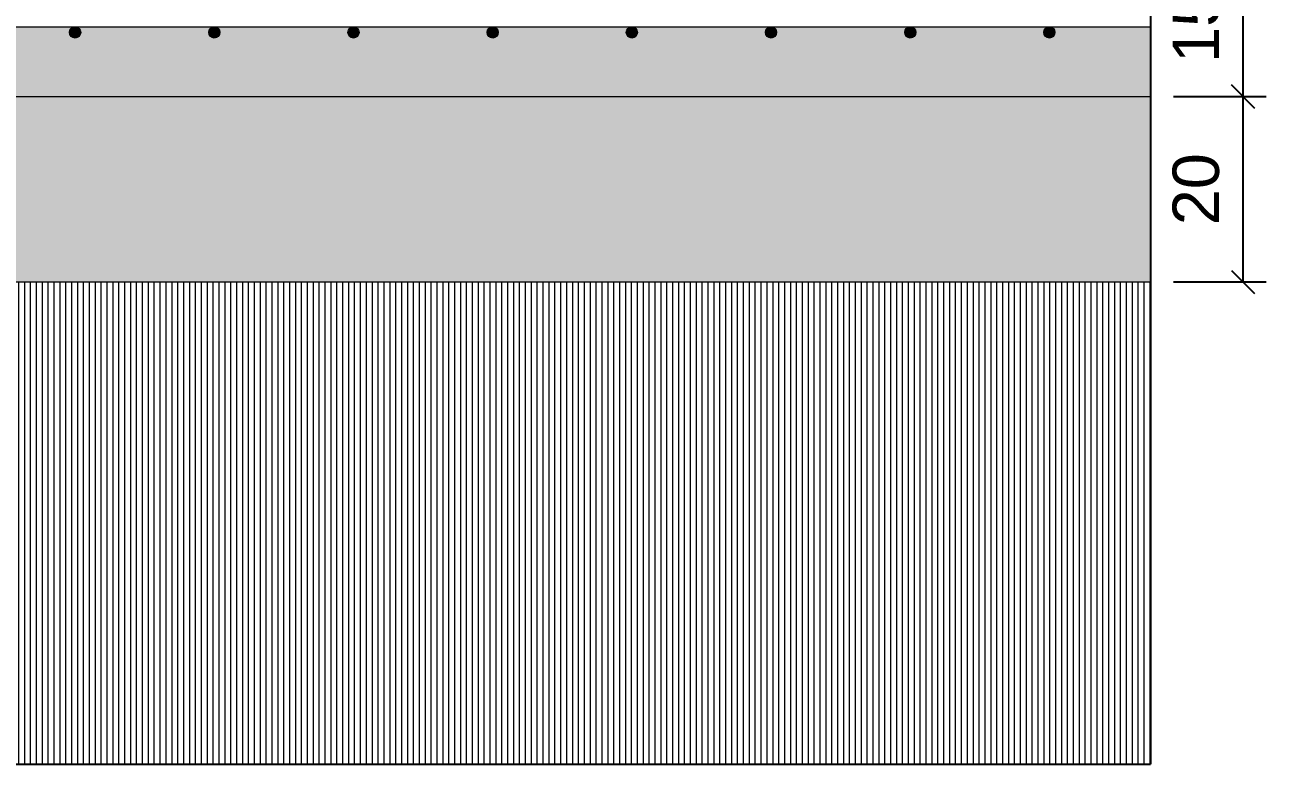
# Model space of a CAD drawing. Header units: metres. Extents: x -325 to 301, y -147 to 149.
# Drawn here: x 213.336 to 214.674, y 130.052 to 130.849 of the extents above; entities that cross this region are included whole.
import ezdxf

# ---------------------------------------------------------------- set-up
doc = ezdxf.new("R2010")
doc.units = ezdxf.units.M
doc.layers.get('Defpoints').update_dxf_attribs({"lineweight": 13})
doc.layers.add('-aux', color=50, linetype='Continuous', plot=False)
doc.layers.add('0-TX-1_25', color=7, linetype='Continuous', true_color=0x3f4f7f)
for name, color, linetype, lineweight in [('1-CM', 7, 'Continuous', 0), ('2-L-secció', 1, 'Continuous', 0), ('2-metall', 5, 'Continuous', 0), ('3-TR Seleccionat', 44, 'Continuous', 0), ('3-TR Tot-u', 37, 'Continuous', 0)]:
    doc.layers.add(name, color=color, linetype=linetype, lineweight=lineweight)
doc.layers.add('3-TR tot_u', color=7, linetype='Continuous', lineweight=5, true_color=0x787878)
doc.styles.get("Standard").update_dxf_attribs({"font": 'arial.ttf'})
doc.dimstyles.new('ISO-25', dxfattribs={"dimtxt": 0.1, "dimasz": 0.1, "dimexe": 0.1, "dimexo": 0.1, "dimgap": 0.1, "dimtad": 1, "dimdec": 0, "dimlfac": 100, "dimzin": 9, "dimtxsty": 'Standard', "dimblk": 'OBLIQUE', "dimcen": 0.1, "dimadec": 0, "dimazin": 0, "dimtfac": 1, "dimtdec": 0, "dimtmove": 0, "dimatfit": 3, "dimldrblk": 'OBLIQUE', "dimfxl": 1, "dimarcsym": 0})

# ---------------------------------------------------------------- blocks, each defined once
blk = doc.blocks.new('_Oblique')
at = {"color": 0, "lineweight": -2}
blk.add_line((-0.499999999995058, -0.4999999998130015), (0.500000000028669, 0.500000000163238), dxfattribs=at)
blk = doc.blocks.new('*D714')
at = {"layer": '0-TX-1_25', "color": 0, "lineweight": -2, "transparency": 16777216}
for p, q in [((214.5741180201364, 130.7716062130469), (214.6739000481339, 130.7716062130469)), ((214.6489000481339, 130.7716062130469), (214.6489000481339, 130.5716062130469)), ((214.5741180201364, 130.5716062130469), (214.6739000481339, 130.5716062130469))]:
    blk.add_line(p, q, dxfattribs=at)
at = {"layer": 'Defpoints', "color": 0, "transparency": 16777216}
for p in [(214.5491180201363, 130.7716062130469), (214.5491180201363, 130.5716062130469), (214.6489000481339, 130.5716062130469)]:
    blk.add_point(p, dxfattribs=at)
at = {"layer": '0-TX-1_25', "color": 0, "lineweight": -2, "transparency": 16777216, "xscale": 0.025, "yscale": 0.025, "zscale": 0.025}
for p, rotation in [((214.6489000481339, 130.7716062130469), 90), ((214.6489000481339, 130.5716062130469), 270)]:
    blk.add_blockref('_Oblique', p, dxfattribs=dict(at, rotation=rotation))
at = {"layer": '0-TX-1_25', "color": 0, "transparency": 16777216, "insert": (214.5983713987478, 130.6716062130468), "char_height": 0.05, "attachment_point": 5, "rotation": 90}
blk.add_mtext('20', dxfattribs=at)
blk = doc.blocks.new('*D716')
at = {"layer": '0-TX-1_25', "color": 0, "lineweight": -2, "transparency": 16777216}
for p, q in [((214.5741180201364, 130.9216062130469), (214.6739000481342, 130.9216062130469)), ((214.6489000481342, 130.9216062130469), (214.6489000481342, 130.7716062130469)), ((214.5741180201364, 130.7716062130469), (214.6739000481342, 130.7716062130469))]:
    blk.add_line(p, q, dxfattribs=at)
at = {"layer": 'Defpoints', "color": 0, "transparency": 16777216}
for p in [(214.5491180201363, 130.9216062130469), (214.5491180201363, 130.7716062130469), (214.6489000481342, 130.7716062130469)]:
    blk.add_point(p, dxfattribs=at)
at = {"layer": '0-TX-1_25', "color": 0, "lineweight": -2, "transparency": 16777216, "xscale": 0.025, "yscale": 0.025, "zscale": 0.025}
for p, rotation in [((214.6489000481342, 130.9216062130469), 90), ((214.6489000481342, 130.7716062130469), 270)]:
    blk.add_blockref('_Oblique', p, dxfattribs=dict(at, rotation=rotation))
at = {"layer": '0-TX-1_25', "color": 0, "transparency": 16777216, "insert": (214.5983713987481, 130.8466062130468), "char_height": 0.05, "attachment_point": 5, "rotation": 90}
blk.add_mtext('15', dxfattribs=at)
blk = doc.blocks.new('*U2871')
at = {"layer": '2-metall'}
blk.add_circle((0.04118387217926056, -0.005986702844268166), 0.006, dxfattribs=at)
blk = doc.blocks.new('*U2872')
at = {"layer": '2-metall', "color": 0, "linetype": 'ByBlock', "lineweight": -2, "transparency": 16777216}
for p in [(213.3491180192387, 130.8466062130468), (213.4991180192387, 130.8466062130468), (213.6491180192387, 130.8466062130468), (213.7991180192387, 130.8466062130468), (213.9491180192387, 130.8466062130468), (214.0991180192387, 130.8466062130468), (214.2491180192387, 130.8466062130468), (214.3991180192387, 130.8466062130468)]:
    blk.add_blockref('*U2871', p, dxfattribs=at)

msp = doc.modelspace()

# ---------------------------------------------------------------- hatches: boundary and pattern name
at = {"layer": '2-metall'}
h = msp.add_hatch(color=256, dxfattribs=at)
h.dxf.hatch_style = 1
edge = h.paths.add_edge_path()
edge.add_arc((211.590301891418, 130.8406195102026), 0.006, 0, 360)
edge = h.paths.add_edge_path()
edge.add_arc((211.740301891418, 130.8406195102026), 0.006, 0, 360)
edge = h.paths.add_edge_path()
edge.add_arc((211.890301891418, 130.8406195102026), 0.006, 0, 360)
edge = h.paths.add_edge_path()
edge.add_arc((212.040301891418, 130.8406195102026), 0.006, 0, 360)
edge = h.paths.add_edge_path()
edge.add_arc((212.190301891418, 130.8406195102026), 0.006, 0, 360)
edge = h.paths.add_edge_path()
edge.add_arc((212.340301891418, 130.8406195102026), 0.006, 0, 360)
edge = h.paths.add_edge_path()
edge.add_arc((212.490301891418, 130.8406195102026), 0.006, 0, 360)
edge = h.paths.add_edge_path()
edge.add_arc((212.640301891418, 130.8406195102026), 0.006, 0, 360)
edge = h.paths.add_edge_path()
edge.add_arc((212.790301891418, 130.8406195102026), 0.006, 0, 360)
edge = h.paths.add_edge_path()
edge.add_arc((212.940301891418, 130.8406195102026), 0.006, 0, 360)
edge = h.paths.add_edge_path()
edge.add_arc((213.090301891418, 130.8406195102026), 0.006, 0, 360)
edge = h.paths.add_edge_path()
edge.add_arc((213.240301891418, 130.8406195102026), 0.006, 0, 360)
edge = h.paths.add_edge_path()
edge.add_arc((213.390301891418, 130.8406195102026), 0.006, 0, 360)
edge = h.paths.add_edge_path()
edge.add_arc((213.540301891418, 130.8406195102026), 0.006, 0, 360)
edge = h.paths.add_edge_path()
edge.add_arc((213.690301891418, 130.8406195102026), 0.006, 0, 360)
edge = h.paths.add_edge_path()
edge.add_arc((213.840301891418, 130.8406195102026), 0.006, 0, 360)
edge = h.paths.add_edge_path()
edge.add_arc((213.990301891418, 130.8406195102026), 0.006, 0, 360)
edge = h.paths.add_edge_path()
edge.add_arc((214.140301891418, 130.8406195102026), 0.006, 0, 360)
edge = h.paths.add_edge_path()
edge.add_arc((214.290301891418, 130.8406195102026), 0.006, 0, 360)
edge = h.paths.add_edge_path()
edge.add_arc((214.440301891418, 130.8406195102026), 0.006, 0, 360)
h = msp.add_hatch(color=256, dxfattribs=at)
h.dxf.hatch_style = 1
edge = h.paths.add_edge_path()
edge.add_arc((213.390301891418, 130.8406195102026), 0.006, 0, 360)
h = msp.add_hatch(color=256, dxfattribs=at)
h.dxf.hatch_style = 1
edge = h.paths.add_edge_path()
edge.add_arc((213.540301891418, 130.8406195102026), 0.006, 0, 360)
h = msp.add_hatch(color=256, dxfattribs=at)
h.dxf.hatch_style = 1
edge = h.paths.add_edge_path()
edge.add_arc((213.690301891418, 130.8406195102026), 0.006, 0, 360)
h = msp.add_hatch(color=256, dxfattribs=at)
h.dxf.hatch_style = 1
edge = h.paths.add_edge_path()
edge.add_arc((213.840301891418, 130.8406195102026), 0.006, 0, 360)
h = msp.add_hatch(color=256, dxfattribs=at)
h.dxf.hatch_style = 1
edge = h.paths.add_edge_path()
edge.add_arc((213.990301891418, 130.8406195102026), 0.006, 0, 360)
h = msp.add_hatch(color=256, dxfattribs=at)
h.dxf.hatch_style = 1
edge = h.paths.add_edge_path()
edge.add_arc((214.140301891418, 130.8406195102026), 0.006, 0, 360)
h = msp.add_hatch(color=256, dxfattribs=at)
h.dxf.hatch_style = 1
edge = h.paths.add_edge_path()
edge.add_arc((214.290301891418, 130.8406195102026), 0.006, 0, 360)
h = msp.add_hatch(color=256, dxfattribs=at)
h.dxf.hatch_style = 1
edge = h.paths.add_edge_path()
edge.add_arc((214.440301891418, 130.8406195102026), 0.006, 0, 360)
at = {"layer": '3-TR Seleccionat'}
h = msp.add_hatch(dxfattribs=at)
h.set_pattern_fill('ANSI31', color=256, scale=0.002, angle=225, style=0)
h.set_pattern_definition([(270, (40, 0), (0.00635, -1.301042606982605e-18), [])])
h.paths.add_polyline_path([(211.5491180201362, 130.0516062130468), (214.5491180201362, 130.0516062130468), (214.5491180201362, 130.5716062130468), (211.5491180201363, 130.5716062130468)])
at = {"layer": '3-TR Tot-u'}
h = msp.add_hatch(dxfattribs=at)
h.set_pattern_fill('EARTH', color=256, scale=0.005, style=0)
h.set_pattern_definition([(0, (30, -0.1299999999995975), (0.03175, 0.03175), [0.03175, -0.03175]), (0, (30, -0.1180937499995878), (0.03175, 0.03175), [0.03175, -0.03175]), (0, (30, -0.1061874999996064), (0.03175, 0.03175), [0.03175, -0.03175]), (90, (30.00396875000001, -0.1022187499995937), (-0.03175, 0.03175), [0.03175, -0.03175]), (90, (30.01587499999999, -0.1022187499995937), (-0.03175, 0.03175), [0.03175, -0.03175]), (90, (30.02778125, -0.1022187499995937), (-0.03175, 0.03175), [0.03175, -0.03175])])
h.paths.add_polyline_path([(214.5491180201362, 130.7716062130468), (211.5491180201362, 130.7716062130468), (211.5491180201362, 130.5716062130468), (214.5491180201362, 130.5716062130468)])
at = {"layer": '3-TR tot_u'}
h = msp.add_hatch(dxfattribs=at)
h.set_pattern_fill('AR-CONC', color=256, scale=0.0002, angle=90.26641431039367)
h.set_pattern_definition([(140.2664143103937, (177.2344476730105, 63.20261942210936), (0.003018358551071247, 0.03645136258436954), [0.00381, -0.04191]), (85.26641431039367, (177.2344476730105, 63.20261942210936), (-0.03817818106754276, -0.007226282933233686), [0.003048, -0.033528116834]), (190.7178590103937, (177.2346992022094, 63.20565702590486), (-0.03515982095845395, 0.02922507956224307), [0.00323800176, -0.03561804892000001]), (136.4506143103937, (177.2242877828434, 63.20257218024159), (0.00815628255818146, 0.05425431968784703), [0.005715, -0.062865]), (186.9019719203937, (177.2249674676098, 63.20709336950867), (-0.04970546584793135, 0.04725021761608914), [0.004857004628, -0.053427121632]), (81.45056548039366, (177.2242877828434, 63.20257218024159), (-0.04970546584550613, 0.04725021761879526), [0.004571993414, -0.050291946384]), (111.2664143103937, (177.2268041344513, 63.20766393579204), (0.02031182351307306, 0.03041765279537408), [0.00381, -0.04191]), (56.2664143103937, (177.2268041344513, 63.20766393579204), (-0.03689466829018208, 0.01218898497184377), [0.003048, -0.033528]), (161.7178593103937, (177.2284967864209, 63.21019874019055), (-0.01658284496692729, 0.04260663769872181), [0.003238001759999997, -0.03561798751999995]), (127.7664143103937, (177.2344476730105, 63.20261942210936), (-0.01691369723239765, 0.0005390813352213942), [0, -0.0331216, 0, -0.034036, 0, -0.033655]), (97.76641431039367, (177.2344476730105, 63.20261942210936), (-0.02009803784807661, 0.01327062430379522), [0, -0.0194056, 0, -0.0323596, 0, -0.012827]), (57.76641431039366, (177.234500347693, 63.19129114457314), (0.001019642850235293, 0.02712315336894964), [0, -0.0127, 0, -0.039624, 0, -0.052578]), (47.76641431039366, (177.2345239686269, 63.18621119948962), (-0.005222997154178432, 0.02960187044262312), [0, -0.01651, 0, -0.0263144, 0, -0.037338])])
h.paths.add_polyline_path([(214.5491180201362, 130.8466062130468), (211.5491180188225, 130.8466062130469), (211.5491180183412, 130.7716062130469), (211.5620975687223, 130.7716062129636), (214.5491180201362, 130.7716062130468)])
h.paths.add_polyline_path([(211.5491180188995, 130.8586062130468), (214.5491180201362, 130.8586062130468), (214.5491180201362, 130.9216062047306), (211.5491180193036, 130.9216062130468)])

# ---------------------------------------------------------------- linework, layer by layer
at = {"layer": '-aux'}
for points in [[(211.5491180201362, 130.0516062130468), (211.5491180201362, 131.8516062130468), (214.5491180201362, 131.8516062130468), (214.5491180201362, 130.0516062130468)], [(211.5491180201362, 130.0516062130468), (214.5491180201362, 130.0516062130468)]]:
    msp.add_lwpolyline(points, dxfattribs=at)
at = {"layer": '1-CM'}
for points in [[(211.5491180201362, 130.7716062130468), (214.5491180201362, 130.7716062130468)], [(211.5491180201362, 130.5716062130468), (214.5491180201362, 130.5716062130468)]]:
    msp.add_lwpolyline(points, dxfattribs=at)
at = {"layer": '2-L-secció'}
msp.add_line((214.5491180201362, 131.0516062130468), (214.5491180201362, 130.0516062130468), dxfattribs=at)
at = {"layer": '2-metall'}
msp.add_lwpolyline([(211.5491180192387, 130.8466062130468), (214.5491180201362, 130.8466062130468)], dxfattribs=at)

# ---------------------------------------------------------------- block references
msp.add_blockref('*U2872', (0, 0), dxfattribs=at)

# ---------------------------------------------------------------- dimensions: what is measured, and where the dimension line sits
at = {"layer": '0-TX-1_25'}
for base, p1, p2, picture, middle in [((214.6489000481342, 130.7716062130469), (214.5491180201362, 130.9216062130468), (214.5491180201362, 130.7716062130468), '*D716', (214.5983713987481, 130.8466062130468)), ((214.6489000481339, 130.5716062130469), (214.5491180201362, 130.7716062130468), (214.5491180201362, 130.5716062130468), '*D714', (214.5983713987478, 130.6716062130468))]:
    dim = msp.add_linear_dim(base=base, p1=p1, p2=p2, angle=90, dimstyle='ISO-25', override={"dimtxt": 0.05, "dimasz": 0.025, "dimexe": 0.025, "dimexo": 0.025, "dimgap": 0.025, "dimblk1": 'Oblique', "dimblk2": 'Oblique', "dimsah": 1, "dimfxl": 0.1, "dimfxlon": 1, "dimarcsym": 1}, dxfattribs=at)
    dim.commit()
    dim.dimension.update_dxf_attribs({"geometry": picture, "text_midpoint": middle})

doc.saveas('drawing.dxf')
